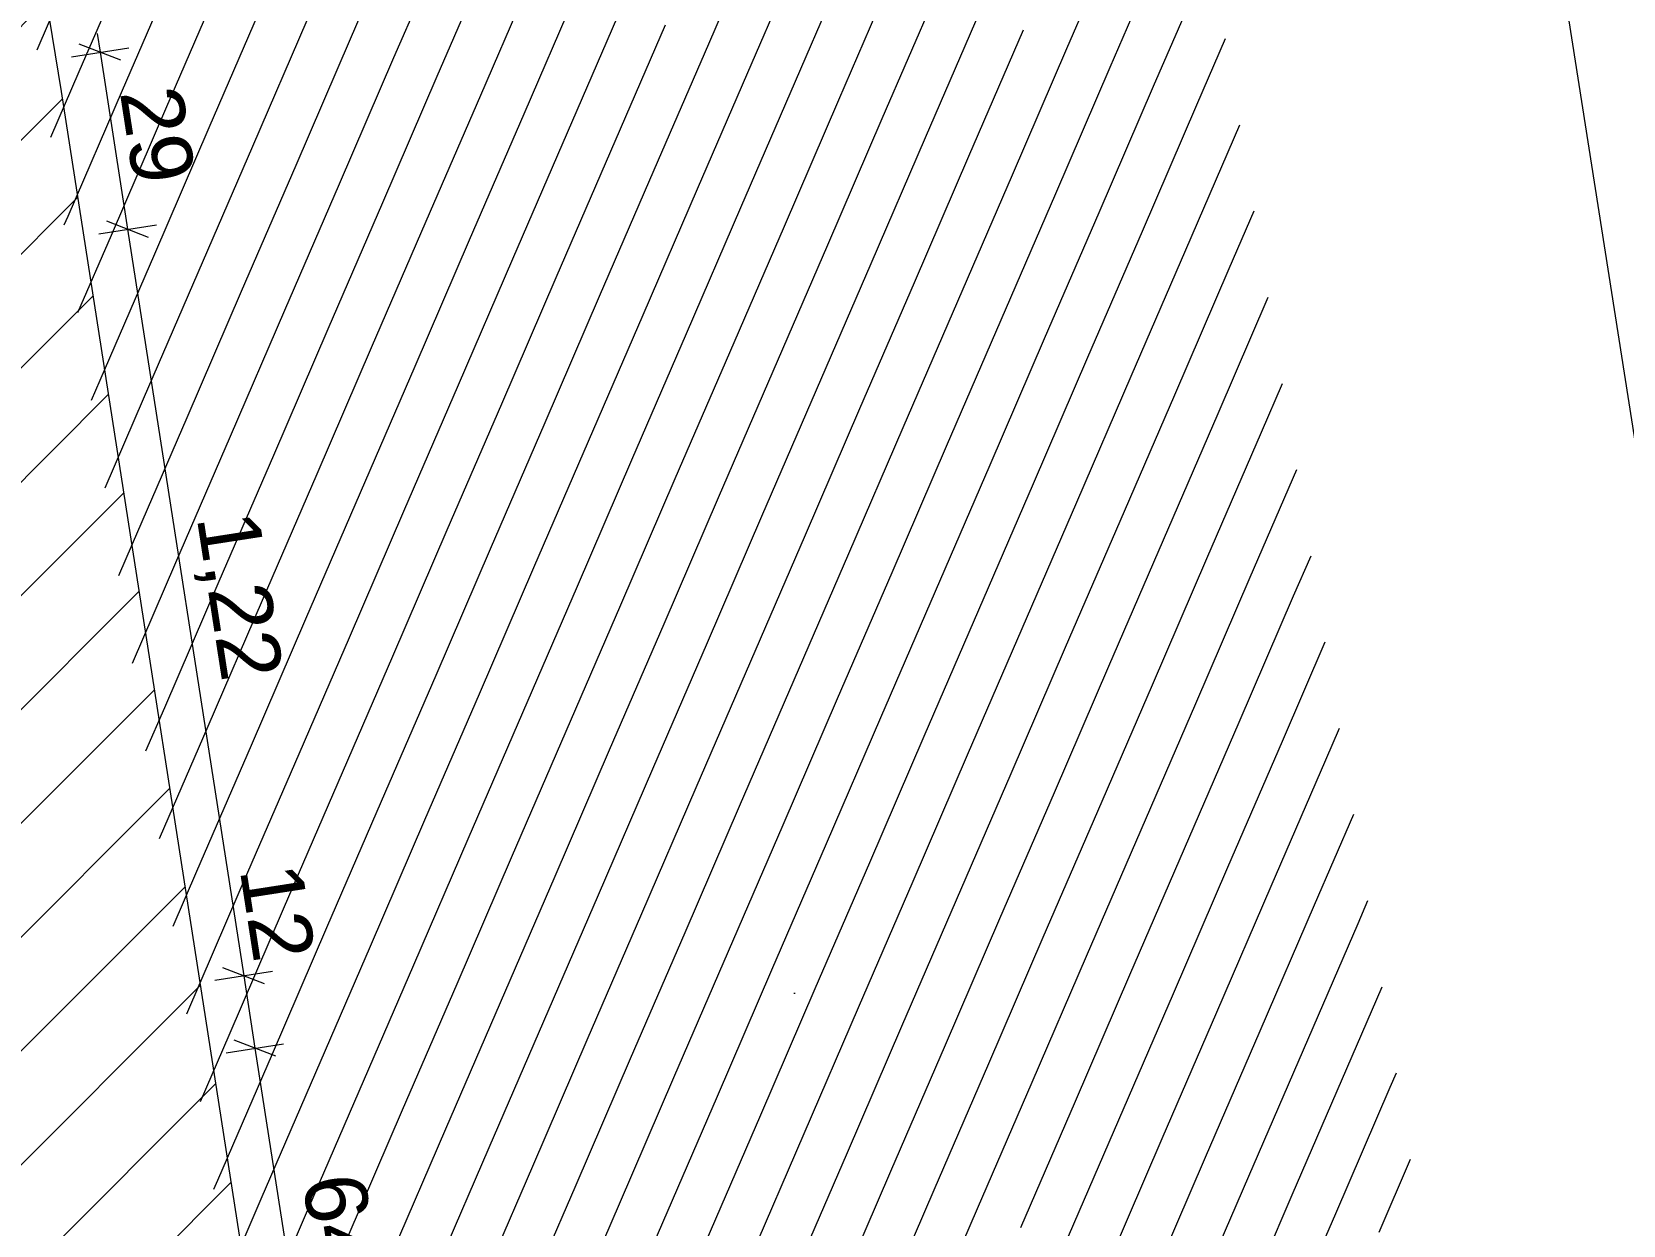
# Model space of a CAD drawing. Header units: millimetres. Extents: x 11801750 to 12566104, y 354831409 to 356234587.
# Drawn here: x 12556496 to 12559066, y 356212559 to 356214486 of the extents above; entities that cross this region are included whole.
import ezdxf
from ezdxf.enums import TextEntityAlignment as Align

# ---------------------------------------------------------------- set-up
doc = ezdxf.new("R2010")
doc.units = ezdxf.units.MM
doc.header["$MEASUREMENT"] = 0
doc.linetypes.add('Dot & Dashed', pattern=[6702.78, 3527.78, -1763.89, 0, -1411.11])
for name, color, linetype in [('New_010 Aussenwände', 7, 'Continuous'), ('New_110 Bemassungen Ausführung', 7, 'Continuous'), ('New_290 Raster _ Achsen', 7, 'Continuous')]:
    doc.layers.add(name, color=color, linetype=linetype)
for name, color, linetype, lineweight in [('New_010 Aussenwände_Pen_No__1', 7, 'Continuous', 13), ('New_010 Aussenwände_Pen_No__96', 8, 'Continuous', 13), ('New_110 Bemassungen Ausführung_Pen_No__1', 7, 'Continuous', 13), ('New_255 Plangrafiken_Pen_No__39', 8, 'Continuous', 13), ('New_290 Raster _ Achsen_Pen_No__108', 7, 'Continuous', 13)]:
    doc.layers.add(name, color=color, linetype=linetype, lineweight=lineweight)
doc.styles.add('GENERATED_STYLE_1', font='arial.ttf')
doc.dimstyles.new('GENERATED_STYLE__1', dxfattribs={"dimtxt": 125, "dimasz": 47.5, "dimexe": 0.18, "dimexo": 2, "dimgap": 0, "dimtad": 1, "dimlfac": 0.001, "dimzin": 0, "dimdsep": 46, "dimtxsty": 'GENERATED_STYLE_1', "dimblk": 'ARROWHEAD_2', "dimblk1": 'ARROWHEAD_2', "dimblk2": 'ARROWHEAD_2', "dimcen": 0.09, "dimclrd": 7, "dimclre": 7, "dimclrt": 7, "dimadec": 0, "dimazin": 0, "dimtfac": 1, "dimtdec": 4, "dimtmove": 0, "dimatfit": 3, "dimfxl": 1, "dimtolj": 1, "dimtzin": 0, "dimarcsym": 0})
doc.dimstyles.new('GENERATED_STYLE__2', dxfattribs={"dimtxt": 100, "dimasz": 47.5, "dimexe": 0.18, "dimexo": 2, "dimgap": 0, "dimtad": 1, "dimlfac": 0.001, "dimzin": 0, "dimdsep": 46, "dimtxsty": 'GENERATED_STYLE_1', "dimblk": 'ARROWHEAD_2', "dimblk1": 'ARROWHEAD_2', "dimblk2": 'ARROWHEAD_2', "dimcen": 0.09, "dimclrd": 7, "dimclre": 7, "dimclrt": 7, "dimadec": 0, "dimazin": 0, "dimtfac": 1, "dimtdec": 4, "dimtmove": 0, "dimatfit": 3, "dimfxl": 1, "dimtolj": 1, "dimtzin": 0, "dimarcsym": 0})

# ---------------------------------------------------------------- blocks, each defined once
blk = doc.blocks.new('*X19', base_point=(12240439.2, 356160438.4))
at = {"layer": 'New_255 Plangrafiken_Pen_No__39', "color": 8, "linetype": 'Continuous', "lineweight": 13}
for p, q in [((12557098.5, 356214678.1), (12557010.4, 356214474.2)), ((12557098.5, 356214678.1), (12557010.4, 356214474.2)), ((12556590.1, 356214655.8), (12556504.1, 356214456.6)), ((12556590.1, 356214655.8), (12556504.1, 356214456.6)), ((12557677, 356214670.2), (12557588.9, 356214466.3)), ((12557677, 356214670.2), (12557588.9, 356214466.3)), ((12558255.4, 356214662.3), (12558167.4, 356214458.4)), ((12558255.4, 356214662.3), (12558167.4, 356214458.4)), ((12556660.2, 356214625.5), (12556572.1, 356214421.6)), ((12556660.2, 356214625.5), (12556572.1, 356214421.6)), ((12557168.6, 356214647.9), (12557080.5, 356214444)), ((12557168.6, 356214647.9), (12557080.5, 356214444)), ((12557747, 356214640), (12557658.9, 356214436)), ((12557747, 356214640), (12557658.9, 356214436)), ((12558325.5, 356214632), (12558237.4, 356214428.1)), ((12558325.5, 356214632), (12558237.4, 356214428.1)), ((12557238.6, 356214617.6), (12557150.5, 356214413.7)), ((12557238.6, 356214617.6), (12557150.5, 356214413.7)), ((12557817.1, 356214609.7), (12557729, 356214405.8)), ((12557817.1, 356214609.7), (12557729, 356214405.8)), ((12558395.6, 356214601.8), (12558307.5, 356214397.9)), ((12558395.6, 356214601.8), (12558307.5, 356214397.9)), ((12556730.2, 356214595.3), (12556642.1, 356214391.4)), ((12556730.2, 356214595.3), (12556642.1, 356214391.4)), ((12557308.7, 356214587.4), (12557220.6, 356214383.4)), ((12557308.7, 356214587.4), (12557220.6, 356214383.4)), ((12557887.1, 356214579.4), (12557799.1, 356214375.5)), ((12557887.1, 356214579.4), (12557799.1, 356214375.5)), ((12556800.3, 356214565), (12556712.2, 356214361.1)), ((12556800.3, 356214565), (12556712.2, 356214361.1)), ((12557378.7, 356214557.1), (12557290.6, 356214353.2)), ((12557378.7, 356214557.1), (12557290.6, 356214353.2)), ((12557957.2, 356214549.2), (12557869.1, 356214345.3)), ((12557957.2, 356214549.2), (12557869.1, 356214345.3)), ((12556870.3, 356214534.8), (12556782.2, 356214330.8)), ((12556870.3, 356214534.8), (12556782.2, 356214330.8)), ((12557448.8, 356214526.8), (12557360.7, 356214322.9)), ((12557448.8, 356214526.8), (12557360.7, 356214322.9)), ((12556940.4, 356214504.5), (12556852.3, 356214300.6)), ((12556940.4, 356214504.5), (12556852.3, 356214300.6)), ((12557518.8, 356214496.6), (12557430.8, 356214292.7)), ((12557518.8, 356214496.6), (12557430.8, 356214292.7)), ((12558027.3, 356214518.9), (12557939.2, 356214315)), ((12558027.3, 356214518.9), (12557939.2, 356214315)), ((12557010.4, 356214474.2), (12556922.3, 356214270.3)), ((12557010.4, 356214474.2), (12556922.3, 356214270.3)), ((12558097.3, 356214488.6), (12558009.2, 356214284.7)), ((12558097.3, 356214488.6), (12558009.2, 356214284.7)), ((12558423.7, 356214474.4), (12558377.5, 356214367.6)), ((12558423.7, 356214474.4), (12558377.5, 356214367.6)), ((12557080.5, 356214444), (12556992.4, 356214240.1)), ((12557080.5, 356214444), (12556992.4, 356214240.1)), ((12557588.9, 356214466.3), (12557500.8, 356214262.4)), ((12557588.9, 356214466.3), (12557500.8, 356214262.4)), ((12558167.4, 356214458.4), (12558079.3, 356214254.5)), ((12558167.4, 356214458.4), (12558079.3, 356214254.5)), ((12556572.1, 356214421.6), (12556526, 356214315.1)), ((12556572.1, 356214421.6), (12556526, 356214315.1)), ((12557658.9, 356214436), (12557570.9, 356214232.1)), ((12557658.9, 356214436), (12557570.9, 356214232.1)), ((12558237.4, 356214428.1), (12558149.3, 356214224.2)), ((12558237.4, 356214428.1), (12558149.3, 356214224.2)), ((12557150.5, 356214413.7), (12557062.4, 356214209.8)), ((12557150.5, 356214413.7), (12557062.4, 356214209.8)), ((12557729, 356214405.8), (12557640.9, 356214201.9)), ((12557729, 356214405.8), (12557640.9, 356214201.9)), ((12558307.5, 356214397.9), (12558219.4, 356214193.9)), ((12558307.5, 356214397.9), (12558219.4, 356214193.9)), ((12556642.1, 356214391.4), (12556554, 356214187.5)), ((12556642.1, 356214391.4), (12556554, 356214187.5)), ((12557220.6, 356214383.4), (12557132.5, 356214179.5)), ((12557220.6, 356214383.4), (12557132.5, 356214179.5)), ((12557799.1, 356214375.5), (12557711, 356214171.6)), ((12557799.1, 356214375.5), (12557711, 356214171.6)), ((12558377.5, 356214367.6), (12558289.4, 356214163.7)), ((12558377.5, 356214367.6), (12558289.4, 356214163.7)), ((12556712.2, 356214361.1), (12556624.1, 356214157.2)), ((12556712.2, 356214361.1), (12556624.1, 356214157.2)), ((12557290.6, 356214353.2), (12557202.6, 356214149.3)), ((12557290.6, 356214353.2), (12557202.6, 356214149.3)), ((12557869.1, 356214345.3), (12557781, 356214141.3)), ((12557869.1, 356214345.3), (12557781, 356214141.3)), ((12556782.2, 356214330.8), (12556694.1, 356214126.9)), ((12556782.2, 356214330.8), (12556694.1, 356214126.9)), ((12557360.7, 356214322.9), (12557272.6, 356214119)), ((12557360.7, 356214322.9), (12557272.6, 356214119)), ((12557939.2, 356214315), (12557851.1, 356214111.1)), ((12557939.2, 356214315), (12557851.1, 356214111.1)), ((12558446.7, 356214335.3), (12558359.5, 356214133.4)), ((12558446.7, 356214335.3), (12558359.5, 356214133.4)), ((12556852.3, 356214300.6), (12556764.2, 356214096.7)), ((12556852.3, 356214300.6), (12556764.2, 356214096.7)), ((12557430.8, 356214292.7), (12557342.7, 356214088.7)), ((12557430.8, 356214292.7), (12557342.7, 356214088.7)), ((12556922.3, 356214270.3), (12556834.3, 356214066.4)), ((12556922.3, 356214270.3), (12556834.3, 356214066.4)), ((12558009.2, 356214284.7), (12557921.1, 356214080.8)), ((12558009.2, 356214284.7), (12557921.1, 356214080.8)), ((12556992.4, 356214240.1), (12556904.3, 356214036.1)), ((12556992.4, 356214240.1), (12556904.3, 356214036.1)), ((12557500.8, 356214262.4), (12557412.7, 356214058.5)), ((12557500.8, 356214262.4), (12557412.7, 356214058.5)), ((12558079.3, 356214254.5), (12557991.2, 356214050.6)), ((12558079.3, 356214254.5), (12557991.2, 356214050.6)), ((12557570.9, 356214232.1), (12557482.8, 356214028.2)), ((12557570.9, 356214232.1), (12557482.8, 356214028.2)), ((12558149.3, 356214224.2), (12558061.2, 356214020.3)), ((12558149.3, 356214224.2), (12558061.2, 356214020.3)), ((12556554, 356214187.5), (12556548, 356214173.5)), ((12556554, 356214187.5), (12556548, 356214173.5)), ((12557062.4, 356214209.8), (12556974.4, 356214005.9)), ((12557062.4, 356214209.8), (12556974.4, 356214005.9)), ((12557640.9, 356214201.9), (12557552.8, 356213998)), ((12557640.9, 356214201.9), (12557552.8, 356213998)), ((12558219.4, 356214193.9), (12558131.3, 356213990)), ((12558219.4, 356214193.9), (12558131.3, 356213990)), ((12558469.7, 356214196.1), (12558429.5, 356214103.2)), ((12558469.7, 356214196.1), (12558429.5, 356214103.2)), ((12557132.5, 356214179.5), (12557044.4, 356213975.6)), ((12557132.5, 356214179.5), (12557044.4, 356213975.6)), ((12557711, 356214171.6), (12557622.9, 356213967.7)), ((12557711, 356214171.6), (12557622.9, 356213967.7)), ((12558289.4, 356214163.7), (12558201.3, 356213959.8)), ((12558289.4, 356214163.7), (12558201.3, 356213959.8)), ((12556624.1, 356214157.2), (12556570, 356214032)), ((12556624.1, 356214157.2), (12556570, 356214032)), ((12557202.6, 356214149.3), (12557114.5, 356213945.4)), ((12557202.6, 356214149.3), (12557114.5, 356213945.4)), ((12557781, 356214141.3), (12557692.9, 356213937.4)), ((12557781, 356214141.3), (12557692.9, 356213937.4)), ((12556694.1, 356214126.9), (12556606.1, 356213923)), ((12556694.1, 356214126.9), (12556606.1, 356213923)), ((12557272.6, 356214119), (12557184.5, 356213915.1)), ((12557272.6, 356214119), (12557184.5, 356213915.1)), ((12557851.1, 356214111.1), (12557763, 356213907.2)), ((12557851.1, 356214111.1), (12557763, 356213907.2)), ((12558359.5, 356214133.4), (12558271.4, 356213929.5)), ((12558359.5, 356214133.4), (12558271.4, 356213929.5)), ((12556764.2, 356214096.7), (12556676.1, 356213892.8)), ((12556764.2, 356214096.7), (12556676.1, 356213892.8)), ((12557342.7, 356214088.7), (12557254.6, 356213884.8)), ((12557342.7, 356214088.7), (12557254.6, 356213884.8)), ((12558429.5, 356214103.2), (12558341.5, 356213899.2)), ((12558429.5, 356214103.2), (12558341.5, 356213899.2)), ((12556834.3, 356214066.4), (12556746.2, 356213862.5)), ((12556834.3, 356214066.4), (12556746.2, 356213862.5)), ((12557412.7, 356214058.5), (12557324.6, 356213854.6)), ((12557412.7, 356214058.5), (12557324.6, 356213854.6)), ((12557921.1, 356214080.8), (12557833, 356213876.9)), ((12557921.1, 356214080.8), (12557833, 356213876.9)), ((12556904.3, 356214036.1), (12556816.2, 356213832.2)), ((12556904.3, 356214036.1), (12556816.2, 356213832.2)), ((12557991.2, 356214050.6), (12557903.1, 356213846.6)), ((12557991.2, 356214050.6), (12557903.1, 356213846.6)), ((12558492.7, 356214056.9), (12558411.5, 356213869)), ((12558492.7, 356214056.9), (12558411.5, 356213869)), ((12557482.8, 356214028.2), (12557394.7, 356213824.3)), ((12557482.8, 356214028.2), (12557394.7, 356213824.3)), ((12558061.2, 356214020.3), (12557973.2, 356213816.4)), ((12558061.2, 356214020.3), (12557973.2, 356213816.4)), ((12556974.4, 356214005.9), (12556886.3, 356213802)), ((12556974.4, 356214005.9), (12556886.3, 356213802)), ((12557552.8, 356213998), (12557464.7, 356213794)), ((12557552.8, 356213998), (12557464.7, 356213794)), ((12558131.3, 356213990), (12558043.2, 356213786.1)), ((12558131.3, 356213990), (12558043.2, 356213786.1)), ((12557044.4, 356213975.6), (12556956.3, 356213771.7)), ((12557044.4, 356213975.6), (12556956.3, 356213771.7)), ((12557622.9, 356213967.7), (12557534.8, 356213763.8)), ((12557622.9, 356213967.7), (12557534.8, 356213763.8)), ((12558201.3, 356213959.8), (12558113.3, 356213755.9)), ((12558201.3, 356213959.8), (12558113.3, 356213755.9)), ((12557114.5, 356213945.4), (12557026.4, 356213741.4)), ((12557114.5, 356213945.4), (12557026.4, 356213741.4)), ((12557692.9, 356213937.4), (12557604.9, 356213733.5)), ((12557692.9, 356213937.4), (12557604.9, 356213733.5)), ((12558271.4, 356213929.5), (12558183.3, 356213725.6)), ((12558271.4, 356213929.5), (12558183.3, 356213725.6)), ((12556606.1, 356213923), (12556592, 356213890.4)), ((12556606.1, 356213923), (12556592, 356213890.4)), ((12557184.5, 356213915.1), (12557096.4, 356213711.2)), ((12557184.5, 356213915.1), (12557096.4, 356213711.2)), ((12557763, 356213907.2), (12557674.9, 356213703.3)), ((12557763, 356213907.2), (12557674.9, 356213703.3)), ((12558515.7, 356213917.7), (12558481.6, 356213838.7)), ((12558515.7, 356213917.7), (12558481.6, 356213838.7)), ((12556676.1, 356213892.8), (12556613.9, 356213748.8)), ((12556676.1, 356213892.8), (12556613.9, 356213748.8)), ((12557254.6, 356213884.8), (12557166.5, 356213680.9)), ((12557254.6, 356213884.8), (12557166.5, 356213680.9)), ((12558341.5, 356213899.2), (12558253.4, 356213695.3)), ((12558341.5, 356213899.2), (12558253.4, 356213695.3)), ((12556746.2, 356213862.5), (12556658.1, 356213658.6)), ((12556746.2, 356213862.5), (12556658.1, 356213658.6)), ((12557324.6, 356213854.6), (12557236.5, 356213650.7)), ((12557324.6, 356213854.6), (12557236.5, 356213650.7)), ((12557833, 356213876.9), (12557745, 356213673)), ((12557833, 356213876.9), (12557745, 356213673)), ((12558411.5, 356213869), (12558323.4, 356213665.1)), ((12558411.5, 356213869), (12558323.4, 356213665.1)), ((12556816.2, 356213832.2), (12556728.1, 356213628.3)), ((12556816.2, 356213832.2), (12556728.1, 356213628.3)), ((12557903.1, 356213846.6), (12557815, 356213642.7)), ((12557903.1, 356213846.6), (12557815, 356213642.7)), ((12558481.6, 356213838.7), (12558393.5, 356213634.8)), ((12558481.6, 356213838.7), (12558393.5, 356213634.8)), ((12556886.3, 356213802), (12556798.2, 356213598.1)), ((12556886.3, 356213802), (12556798.2, 356213598.1)), ((12557394.7, 356213824.3), (12557306.6, 356213620.4)), ((12557394.7, 356213824.3), (12557306.6, 356213620.4)), ((12557973.2, 356213816.4), (12557885.1, 356213612.5)), ((12557973.2, 356213816.4), (12557885.1, 356213612.5)), ((12557464.7, 356213794), (12557376.7, 356213590.1)), ((12557464.7, 356213794), (12557376.7, 356213590.1)), ((12558043.2, 356213786.1), (12557955.1, 356213582.2)), ((12558043.2, 356213786.1), (12557955.1, 356213582.2)), ((12558538.7, 356213778.5), (12558463.5, 356213604.5)), ((12558538.7, 356213778.5), (12558463.5, 356213604.5)), ((12556956.3, 356213771.7), (12556868.2, 356213567.8)), ((12556956.3, 356213771.7), (12556868.2, 356213567.8)), ((12557534.8, 356213763.8), (12557446.7, 356213559.9)), ((12557534.8, 356213763.8), (12557446.7, 356213559.9)), ((12558113.3, 356213755.9), (12558025.2, 356213551.9)), ((12558113.3, 356213755.9), (12558025.2, 356213551.9)), ((12557026.4, 356213741.4), (12556938.3, 356213537.5)), ((12557026.4, 356213741.4), (12556938.3, 356213537.5)), ((12557604.9, 356213733.5), (12557516.8, 356213529.6)), ((12557604.9, 356213733.5), (12557516.8, 356213529.6)), ((12558183.3, 356213725.6), (12558095.2, 356213521.7)), ((12558183.3, 356213725.6), (12558095.2, 356213521.7)), ((12557096.4, 356213711.2), (12557008.4, 356213507.3)), ((12557096.4, 356213711.2), (12557008.4, 356213507.3)), ((12557674.9, 356213703.3), (12557586.8, 356213499.3)), ((12557674.9, 356213703.3), (12557586.8, 356213499.3)), ((12557166.5, 356213680.9), (12557078.4, 356213477)), ((12557166.5, 356213680.9), (12557078.4, 356213477)), ((12557745, 356213673), (12557656.9, 356213469.1)), ((12557745, 356213673), (12557656.9, 356213469.1)), ((12558253.4, 356213695.3), (12558165.3, 356213491.4)), ((12558253.4, 356213695.3), (12558165.3, 356213491.4)), ((12556658.1, 356213658.6), (12556635.9, 356213607.3)), ((12556658.1, 356213658.6), (12556635.9, 356213607.3)), ((12557236.5, 356213650.7), (12557148.5, 356213446.7)), ((12557236.5, 356213650.7), (12557148.5, 356213446.7)), ((12558323.4, 356213665.1), (12558235.3, 356213461.2)), ((12558323.4, 356213665.1), (12558235.3, 356213461.2)), ((12556728.1, 356213628.3), (12556657.9, 356213465.7)), ((12556728.1, 356213628.3), (12556657.9, 356213465.7)), ((12557815, 356213642.7), (12557726.9, 356213438.8)), ((12557815, 356213642.7), (12557726.9, 356213438.8)), ((12558393.5, 356213634.8), (12558305.4, 356213430.9)), ((12558393.5, 356213634.8), (12558305.4, 356213430.9)), ((12558561.7, 356213639.3), (12558533.6, 356213574.3)), ((12558561.7, 356213639.3), (12558533.6, 356213574.3)), ((12556798.2, 356213598.1), (12556710.1, 356213394.2)), ((12556798.2, 356213598.1), (12556710.1, 356213394.2)), ((12557306.6, 356213620.4), (12557218.5, 356213416.5)), ((12557306.6, 356213620.4), (12557218.5, 356213416.5)), ((12557885.1, 356213612.5), (12557797, 356213408.6)), ((12557885.1, 356213612.5), (12557797, 356213408.6)), ((12558463.5, 356213604.5), (12558375.4, 356213400.6)), ((12558463.5, 356213604.5), (12558375.4, 356213400.6)), ((12557376.7, 356213590.1), (12557288.6, 356213386.2)), ((12557376.7, 356213590.1), (12557288.6, 356213386.2)), ((12557955.1, 356213582.2), (12557867, 356213378.3)), ((12557955.1, 356213582.2), (12557867, 356213378.3)), ((12558533.6, 356213574.3), (12558445.5, 356213370.4)), ((12558533.6, 356213574.3), (12558445.5, 356213370.4)), ((12556868.2, 356213567.8), (12556780.2, 356213363.9)), ((12556868.2, 356213567.8), (12556780.2, 356213363.9)), ((12557446.7, 356213559.9), (12557358.6, 356213356)), ((12557446.7, 356213559.9), (12557358.6, 356213356)), ((12558025.2, 356213551.9), (12557937.1, 356213348)), ((12558025.2, 356213551.9), (12557937.1, 356213348)), ((12556938.3, 356213537.5), (12556850.2, 356213333.6)), ((12556938.3, 356213537.5), (12556850.2, 356213333.6)), ((12557516.8, 356213529.6), (12557428.7, 356213325.7)), ((12557516.8, 356213529.6), (12557428.7, 356213325.7)), ((12558095.2, 356213521.7), (12558007.1, 356213317.8)), ((12558095.2, 356213521.7), (12558007.1, 356213317.8)), ((12557008.4, 356213507.3), (12556920.3, 356213303.4)), ((12557008.4, 356213507.3), (12556920.3, 356213303.4)), ((12557586.8, 356213499.3), (12557498.7, 356213295.4)), ((12557586.8, 356213499.3), (12557498.7, 356213295.4)), ((12558584.7, 356213500.1), (12558515.6, 356213340.1)), ((12558584.7, 356213500.1), (12558515.6, 356213340.1)), ((12557078.4, 356213477), (12556990.3, 356213273.1)), ((12557078.4, 356213477), (12556990.3, 356213273.1)), ((12557656.9, 356213469.1), (12557568.8, 356213265.2)), ((12557656.9, 356213469.1), (12557568.8, 356213265.2)), ((12558165.3, 356213491.4), (12558077.2, 356213287.5)), ((12558165.3, 356213491.4), (12558077.2, 356213287.5)), ((12557148.5, 356213446.7), (12557060.4, 356213242.8)), ((12557148.5, 356213446.7), (12557060.4, 356213242.8)), ((12558235.3, 356213461.2), (12558147.3, 356213257.2)), ((12558235.3, 356213461.2), (12558147.3, 356213257.2)), ((12557218.5, 356213416.5), (12557130.4, 356213212.6)), ((12557218.5, 356213416.5), (12557130.4, 356213212.6)), ((12557726.9, 356213438.8), (12557638.8, 356213234.9)), ((12557726.9, 356213438.8), (12557638.8, 356213234.9)), ((12558305.4, 356213430.9), (12558217.3, 356213227)), ((12558305.4, 356213430.9), (12558217.3, 356213227)), ((12556710.1, 356213394.2), (12556679.9, 356213324.1)), ((12556710.1, 356213394.2), (12556679.9, 356213324.1)), ((12557797, 356213408.6), (12557708.9, 356213204.7)), ((12557797, 356213408.6), (12557708.9, 356213204.7)), ((12558375.4, 356213400.6), (12558287.4, 356213196.7)), ((12558375.4, 356213400.6), (12558287.4, 356213196.7)), ((12556780.2, 356213363.9), (12556701.8, 356213182.6)), ((12556780.2, 356213363.9), (12556701.8, 356213182.6)), ((12557288.6, 356213386.2), (12557200.5, 356213182.3)), ((12557288.6, 356213386.2), (12557200.5, 356213182.3)), ((12557867, 356213378.3), (12557779, 356213174.4)), ((12557867, 356213378.3), (12557779, 356213174.4)), ((12558445.5, 356213370.4), (12558357.4, 356213166.5)), ((12558445.5, 356213370.4), (12558357.4, 356213166.5)), ((12557358.6, 356213356), (12557270.5, 356213152.1)), ((12557358.6, 356213356), (12557270.5, 356213152.1)), ((12557937.1, 356213348), (12557849, 356213144.1)), ((12557937.1, 356213348), (12557849, 356213144.1)), ((12558515.6, 356213340.1), (12558427.5, 356213136.2)), ((12558515.6, 356213340.1), (12558427.5, 356213136.2)), ((12558607.7, 356213360.9), (12558585.6, 356213309.8)), ((12558607.7, 356213360.9), (12558585.6, 356213309.8)), ((12556850.2, 356213333.6), (12556762.1, 356213129.7)), ((12556850.2, 356213333.6), (12556762.1, 356213129.7)), ((12557428.7, 356213325.7), (12557340.6, 356213121.8)), ((12557428.7, 356213325.7), (12557340.6, 356213121.8)), ((12558007.1, 356213317.8), (12557919.1, 356213113.9)), ((12558007.1, 356213317.8), (12557919.1, 356213113.9)), ((12556920.3, 356213303.4), (12556832.2, 356213099.5)), ((12556920.3, 356213303.4), (12556832.2, 356213099.5)), ((12557498.7, 356213295.4), (12557410.6, 356213091.5)), ((12557498.7, 356213295.4), (12557410.6, 356213091.5)), ((12558077.2, 356213287.5), (12557989.1, 356213083.6)), ((12558077.2, 356213287.5), (12557989.1, 356213083.6)), ((12558585.6, 356213309.8), (12558497.5, 356213105.9)), ((12558585.6, 356213309.8), (12558497.5, 356213105.9)), ((12556990.3, 356213273.1), (12556902.2, 356213069.2)), ((12556990.3, 356213273.1), (12556902.2, 356213069.2)), ((12557568.8, 356213265.2), (12557480.7, 356213061.3)), ((12557568.8, 356213265.2), (12557480.7, 356213061.3)), ((12557060.4, 356213242.8), (12556972.3, 356213038.9)), ((12557060.4, 356213242.8), (12556972.3, 356213038.9)), ((12558147.3, 356213257.2), (12558059.2, 356213053.3)), ((12558147.3, 356213257.2), (12558059.2, 356213053.3)), ((12557130.4, 356213212.6), (12557042.3, 356213008.7)), ((12557130.4, 356213212.6), (12557042.3, 356213008.7)), ((12557638.8, 356213234.9), (12557550.8, 356213031)), ((12557638.8, 356213234.9), (12557550.8, 356213031)), ((12558217.3, 356213227), (12558129.2, 356213023.1)), ((12558217.3, 356213227), (12558129.2, 356213023.1)), ((12558630.6, 356213221.7), (12558567.6, 356213075.7)), ((12558630.6, 356213221.7), (12558567.6, 356213075.7)), ((12557708.9, 356213204.7), (12557620.8, 356213000.7)), ((12557708.9, 356213204.7), (12557620.8, 356213000.7)), ((12558287.4, 356213196.7), (12558199.3, 356212992.8)), ((12558287.4, 356213196.7), (12558199.3, 356212992.8)), ((12557200.5, 356213182.3), (12557112.4, 356212978.4)), ((12557200.5, 356213182.3), (12557112.4, 356212978.4)), ((12557779, 356213174.4), (12557690.9, 356212970.5)), ((12557779, 356213174.4), (12557690.9, 356212970.5)), ((12558357.4, 356213166.5), (12558269.3, 356212962.6)), ((12558357.4, 356213166.5), (12558269.3, 356212962.6)), ((12557270.5, 356213152.1), (12557182.5, 356212948.1)), ((12557270.5, 356213152.1), (12557182.5, 356212948.1)), ((12557849, 356213144.1), (12557760.9, 356212940.2)), ((12557849, 356213144.1), (12557760.9, 356212940.2)), ((12558427.5, 356213136.2), (12558339.4, 356212932.3)), ((12558427.5, 356213136.2), (12558339.4, 356212932.3)), ((12556762.1, 356213129.7), (12556723.8, 356213041)), ((12556762.1, 356213129.7), (12556723.8, 356213041)), ((12557340.6, 356213121.8), (12557252.5, 356212917.9)), ((12557340.6, 356213121.8), (12557252.5, 356212917.9)), ((12557919.1, 356213113.9), (12557831, 356212910)), ((12557919.1, 356213113.9), (12557831, 356212910)), ((12556832.2, 356213099.5), (12556745.8, 356212899.4)), ((12556832.2, 356213099.5), (12556745.8, 356212899.4)), ((12557410.6, 356213091.5), (12557322.6, 356212887.6)), ((12557410.6, 356213091.5), (12557322.6, 356212887.6)), ((12557989.1, 356213083.6), (12557901, 356212879.7)), ((12557989.1, 356213083.6), (12557901, 356212879.7)), ((12558497.5, 356213105.9), (12558409.4, 356212902)), ((12558497.5, 356213105.9), (12558409.4, 356212902)), ((12558653.6, 356213082.5), (12558637.6, 356213045.4)), ((12558653.6, 356213082.5), (12558637.6, 356213045.4)), ((12556902.2, 356213069.2), (12556814.1, 356212865.3)), ((12556902.2, 356213069.2), (12556814.1, 356212865.3)), ((12557480.7, 356213061.3), (12557392.6, 356212857.4)), ((12557480.7, 356213061.3), (12557392.6, 356212857.4)), ((12558567.6, 356213075.7), (12558479.5, 356212871.8)), ((12558567.6, 356213075.7), (12558479.5, 356212871.8)), ((12556972.3, 356213038.9), (12556884.2, 356212835)), ((12556972.3, 356213038.9), (12556884.2, 356212835)), ((12557550.8, 356213031), (12557462.7, 356212827.1)), ((12557550.8, 356213031), (12557462.7, 356212827.1)), ((12558059.2, 356213053.3), (12557971.1, 356212849.4)), ((12558059.2, 356213053.3), (12557971.1, 356212849.4)), ((12558637.6, 356213045.4), (12558549.5, 356212841.5)), ((12558637.6, 356213045.4), (12558549.5, 356212841.5)), ((12557042.3, 356213008.7), (12556954.3, 356212804.8)), ((12557042.3, 356213008.7), (12556954.3, 356212804.8)), ((12558129.2, 356213023.1), (12558041.1, 356212819.2)), ((12558129.2, 356213023.1), (12558041.1, 356212819.2)), ((12557112.4, 356212978.4), (12557024.3, 356212774.5)), ((12557112.4, 356212978.4), (12557024.3, 356212774.5)), ((12557620.8, 356213000.7), (12557532.7, 356212796.8)), ((12557620.8, 356213000.7), (12557532.7, 356212796.8)), ((12558199.3, 356212992.8), (12558111.2, 356212788.9)), ((12558199.3, 356212992.8), (12558111.2, 356212788.9)), ((12557690.9, 356212970.5), (12557602.8, 356212766.6)), ((12557690.9, 356212970.5), (12557602.8, 356212766.6)), ((12558269.3, 356212962.6), (12558181.2, 356212758.6)), ((12558269.3, 356212962.6), (12558181.2, 356212758.6)), ((12557182.5, 356212948.1), (12557094.4, 356212744.2)), ((12557182.5, 356212948.1), (12557094.4, 356212744.2)), ((12557760.9, 356212940.2), (12557672.8, 356212736.3)), ((12557760.9, 356212940.2), (12557672.8, 356212736.3)), ((12558339.4, 356212932.3), (12558251.3, 356212728.4)), ((12558339.4, 356212932.3), (12558251.3, 356212728.4)), ((12558676.6, 356212943.3), (12558619.6, 356212811.2)), ((12558676.6, 356212943.3), (12558619.6, 356212811.2)), ((12557252.5, 356212917.9), (12557164.4, 356212714)), ((12557252.5, 356212917.9), (12557164.4, 356212714)), ((12557831, 356212910), (12557742.9, 356212706)), ((12557831, 356212910), (12557742.9, 356212706)), ((12558409.4, 356212902), (12558321.4, 356212698.1)), ((12558409.4, 356212902), (12558321.4, 356212698.1)), ((12557322.6, 356212887.6), (12557234.5, 356212683.7)), ((12557322.6, 356212887.6), (12557234.5, 356212683.7)), ((12557901, 356212879.7), (12557812.9, 356212675.8)), ((12557901, 356212879.7), (12557812.9, 356212675.8)), ((12556814.1, 356212865.3), (12556767.8, 356212757.9)), ((12556814.1, 356212865.3), (12556767.8, 356212757.9)), ((12557392.6, 356212857.4), (12557304.5, 356212653.4)), ((12557392.6, 356212857.4), (12557304.5, 356212653.4)), ((12558479.5, 356212871.8), (12558391.4, 356212667.9)), ((12558479.5, 356212871.8), (12558391.4, 356212667.9)), ((12556884.2, 356212835), (12556796.1, 356212631.1)), ((12556884.2, 356212835), (12556796.1, 356212631.1)), ((12557462.7, 356212827.1), (12557374.6, 356212623.2)), ((12557462.7, 356212827.1), (12557374.6, 356212623.2)), ((12557971.1, 356212849.4), (12557883, 356212645.5)), ((12557971.1, 356212849.4), (12557883, 356212645.5)), ((12558549.5, 356212841.5), (12558461.5, 356212637.6)), ((12558549.5, 356212841.5), (12558461.5, 356212637.6)), ((12556954.3, 356212804.8), (12556866.2, 356212600.8)), ((12556954.3, 356212804.8), (12556866.2, 356212600.8)), ((12558041.1, 356212819.2), (12557953.1, 356212615.3)), ((12558041.1, 356212819.2), (12557953.1, 356212615.3)), ((12558619.6, 356212811.2), (12558531.5, 356212607.3)), ((12558619.6, 356212811.2), (12558531.5, 356212607.3)), ((12558699.6, 356212804.1), (12558689.7, 356212781)), ((12558699.6, 356212804.1), (12558689.7, 356212781)), ((12557024.3, 356212774.5), (12556936.2, 356212570.6)), ((12557024.3, 356212774.5), (12556936.2, 356212570.6)), ((12557532.7, 356212796.8), (12557444.6, 356212592.9)), ((12557532.7, 356212796.8), (12557444.6, 356212592.9)), ((12558111.2, 356212788.9), (12558023.1, 356212585)), ((12558111.2, 356212788.9), (12558023.1, 356212585)), ((12558689.7, 356212781), (12558601.6, 356212577.1)), ((12558689.7, 356212781), (12558601.6, 356212577.1)), ((12557602.8, 356212766.6), (12557514.7, 356212562.7)), ((12557602.8, 356212766.6), (12557514.7, 356212562.7)), ((12558181.2, 356212758.6), (12558093.2, 356212554.7)), ((12558181.2, 356212758.6), (12558093.2, 356212554.7)), ((12557094.4, 356212744.2), (12557006.3, 356212540.3)), ((12557094.4, 356212744.2), (12557006.3, 356212540.3)), ((12557672.8, 356212736.3), (12557584.7, 356212532.4)), ((12557672.8, 356212736.3), (12557584.7, 356212532.4)), ((12558251.3, 356212728.4), (12558163.2, 356212524.5)), ((12558251.3, 356212728.4), (12558163.2, 356212524.5)), ((12557164.4, 356212714), (12557076.3, 356212510.1)), ((12557164.4, 356212714), (12557076.3, 356212510.1)), ((12557742.9, 356212706), (12557654.8, 356212502.1)), ((12557742.9, 356212706), (12557654.8, 356212502.1)), ((12558321.4, 356212698.1), (12558233.3, 356212494.2)), ((12558321.4, 356212698.1), (12558233.3, 356212494.2)), ((12557234.5, 356212683.7), (12557146.4, 356212479.8)), ((12557234.5, 356212683.7), (12557146.4, 356212479.8)), ((12557812.9, 356212675.8), (12557724.9, 356212471.9)), ((12557812.9, 356212675.8), (12557724.9, 356212471.9)), ((12557304.5, 356212653.4), (12557216.4, 356212449.5)), ((12557304.5, 356212653.4), (12557216.4, 356212449.5)), ((12557883, 356212645.5), (12557794.9, 356212441.6)), ((12557883, 356212645.5), (12557794.9, 356212441.6)), ((12558391.4, 356212667.9), (12558303.3, 356212463.9)), ((12558391.4, 356212667.9), (12558303.3, 356212463.9)), ((12558722.6, 356212664.9), (12558671.6, 356212546.8)), ((12558722.6, 356212664.9), (12558671.6, 356212546.8)), ((12556796.1, 356212631.1), (12556789.7, 356212616.3)), ((12556796.1, 356212631.1), (12556789.7, 356212616.3)), ((12557374.6, 356212623.2), (12557286.5, 356212419.3)), ((12557374.6, 356212623.2), (12557286.5, 356212419.3)), ((12558461.5, 356212637.6), (12558373.4, 356212433.7)), ((12558461.5, 356212637.6), (12558373.4, 356212433.7)), ((12556866.2, 356212600.8), (12556811.7, 356212474.8)), ((12556866.2, 356212600.8), (12556811.7, 356212474.8)), ((12557444.6, 356212592.9), (12557356.6, 356212389)), ((12557444.6, 356212592.9), (12557356.6, 356212389)), ((12557953.1, 356212615.3), (12557865, 356212411.3)), ((12557953.1, 356212615.3), (12557865, 356212411.3)), ((12558531.5, 356212607.3), (12558443.4, 356212403.4)), ((12558531.5, 356212607.3), (12558443.4, 356212403.4)), ((12556936.2, 356212570.6), (12556848.1, 356212366.7)), ((12556936.2, 356212570.6), (12556848.1, 356212366.7)), ((12558023.1, 356212585), (12557935, 356212381.1)), ((12558023.1, 356212585), (12557935, 356212381.1)), ((12558601.6, 356212577.1), (12558513.5, 356212373.2)), ((12558601.6, 356212577.1), (12558513.5, 356212373.2)), ((12557514.7, 356212562.7), (12557426.6, 356212358.7)), ((12557514.7, 356212562.7), (12557426.6, 356212358.7))]:
    blk.add_line(p, q, dxfattribs=at)
blk = doc.blocks.new('Fill_1', base_point=(12240439.2, 356160438.4))
at = {"layer": 'New_255 Plangrafiken_Pen_No__39', "color": 8, "linetype": 'Continuous', "lineweight": 13}
blk.add_blockref('*X19', (12240439.2, 356160438.4), dxfattribs=at)
blk = doc.blocks.new('Wall_35', base_point=(12557236, 356206806.1))
at = {"layer": 'New_010 Aussenwände_Pen_No__96', "linetype": 'Continuous', "lineweight": 13}
h = blk.add_hatch(dxfattribs=at)
h.set_pattern_fill('COMMON_BRICK', color=8, style=0, pattern_type=2)
h.set_pattern_definition([(45, (12240439.16, 356160438.36), (-91.92388, 91.92388), [])])
h.paths.add_polyline_path([(12555760.4, 356219233), (12555315.7, 356219163.9), (12555585.6, 356217427), (12555787.2, 356216129.8), (12555893.8, 356215443.6), (12555960.3, 356215015.8), (12556070, 356214309.9), (12556258.7, 356213095.6), (12556404.2, 356212121.8), (12556633.5, 356210656.6), (12556847.5, 356209288.7), (12556902.4, 356208938.2), (12557236, 356206806.1), (12557345.7, 356206105.1), (12557732.7, 356205938), (12557801.6, 356206097.5), (12556870.8, 356212290.3), (12556543.8, 356214389.8), (12556381.6, 356215380), (12556288.1, 356215946.2), (12556216.2, 356216381.2), (12556127, 356216921.3), (12555894.2, 356218385.7)])
at = {"layer": 'New_010 Aussenwände_Pen_No__1', "color": 7, "linetype": 'Continuous', "lineweight": 13, "flags": 128}
for points in [[(12556543.8, 356214389.8), (12556381.6, 356215380)], [(12556870.8, 356212290.3), (12556543.8, 356214389.8)]]:
    blk.add_lwpolyline(points, dxfattribs=at)
blk = doc.blocks.new('Standard grid marker[46]', base_point=(12539645.8, 356220744.6))
at = {"layer": 'New_290 Raster _ Achsen_Pen_No__108', "color": 7, "linetype": 'Dot & Dashed', "lineweight": 13}
blk.add_line((12540563.8, 356220348), (12561567.2, 356211274.9), dxfattribs=at)
at = {"layer": 'New_290 Raster _ Achsen_Pen_No__108', "color": 7, "lineweight": 13, "style": 'GENERATED_STYLE_1'}
for tag, p in [('AC_MarkerText_1_0', (12539528.5, 356220880.1)), ('AC_MarkerText_1_1', (12562689.2, 356210875))]:
    blk.add_attdef(tag, text='', height=150, rotation=336.6365, dxfattribs=at).set_placement(p, align=Align.TOP_CENTER)
blk = doc.blocks.new('*D300', base_point=(12240439.2, 356160438.4))
at = {"layer": 'New_110 Bemassungen Ausführung_Pen_No__1', "color": 7, "linetype": 'Continuous', "lineweight": 13, "transparency": 16777216}
for p, q in [((12538522.8, 356212636.3), (12538559.9, 356212722.3)), ((12538570.3, 356212700.8), (12538512.4, 356212657.8)), ((12538513.3, 356212691.4), (12538541.4, 356212679.3)), ((12538541.4, 356212679.3), (12557168.8, 356204632.6)), ((12557139.8, 356204611), (12557197.7, 356204654.1)), ((12557150.2, 356204589.5), (12557187.4, 356204675.6)), ((12557168.8, 356204632.6), (12557196.8, 356204620.4))]:
    blk.add_line(p, q, dxfattribs=at)
at = {"layer": 'New_110 Bemassungen Ausführung_Pen_No__1', "color": 7, "lineweight": 13, "transparency": 16777216, "insert": (12547668.1, 356208763.9), "char_height": 125, "attachment_point": 7, "rotation": 336.6365, "style": 'GENERATED_STYLE_1'}
blk.add_mtext('\\A1;{\\pql;\\fArial|b0|i0|c0|p0;\\W1.000000;20,29}', dxfattribs=at)
blk = doc.blocks.new('ARROWHEAD_2')
at = {"color": 0, "linetype": 'Continuous', "lineweight": 0}
for p, q in [((-0.378, -0.655), (0.378, 0.655)), ((0, 0), (-1, 0))]:
    blk.add_line(p, q, dxfattribs=at)
blk = doc.blocks.new('*D315', base_point=(12240439.2, 356160438.4))
at = {"layer": 'New_110 Bemassungen Ausführung_Pen_No__1', "color": 7, "linetype": 'Continuous', "lineweight": 13, "transparency": 16777216}
for p, q in [((12557524.1, 356223781.7), (12558177.8, 356219612)), ((12558131.5, 356219604.7), (12558224.1, 356219619.3)), ((12558211.5, 356219599), (12558144.1, 356219625)), ((12558177.8, 356219612), (12560236.6, 356206479.2)), ((12560190.3, 356206472), (12560282.9, 356206486.5)), ((12560202.9, 356206492.2), (12560270.2, 356206466.2)), ((12560236.6, 356206479.2), (12560241.3, 356206449))]:
    blk.add_line(p, q, dxfattribs=at)
at = {"layer": 'New_110 Bemassungen Ausführung_Pen_No__1', "color": 7, "lineweight": 13, "transparency": 16777216, "insert": (12559164.2, 356213287.8), "char_height": 125, "attachment_point": 7, "rotation": 278.9095, "style": 'GENERATED_STYLE_1'}
blk.add_mtext('\\A1;{\\pql;\\fArial|b0|i0|c0|p0;\\W1.000000;13,29\\fArial|b0|i0|c0|p0;\\W1.000000;\\A1{\\H.66x;\\S5^  ;}}', dxfattribs=at)
blk = doc.blocks.new('*D457', base_point=(12240439.2, 356160438.4))
at = {"layer": 'New_110 Bemassungen Ausführung_Pen_No__1', "color": 7, "linetype": 'Continuous', "lineweight": 13, "transparency": 16777216}
for p, q in [((12556601.7, 356214483.2), (12556606.4, 356214453)), ((12556560.1, 356214445.8), (12556652.7, 356214460.2)), ((12556640, 356214440), (12556572.7, 356214466)), ((12556606.4, 356214453), (12556650.8, 356214167)), ((12556604.5, 356214159.8), (12556697.2, 356214174.2)), ((12556684.5, 356214153.9), (12556617.2, 356214180)), ((12556650.8, 356214167), (12556838.2, 356212961.5))]:
    blk.add_line(p, q, dxfattribs=at)
at = {"layer": 'New_110 Bemassungen Ausführung_Pen_No__1', "color": 7, "lineweight": 13, "transparency": 16777216, "insert": (12556636.7, 356214388.4), "char_height": 100, "attachment_point": 7, "rotation": 278.8327, "style": 'GENERATED_STYLE_1'}
blk.add_mtext('\\A1;{\\pql;\\fArial|b0|i0|c0|p0;\\W1.000000;29}', dxfattribs=at)
blk = doc.blocks.new('*D458', base_point=(12240439.2, 356160438.4))
at = {"layer": 'New_110 Bemassungen Ausführung_Pen_No__1', "color": 7, "linetype": 'Continuous', "lineweight": 13, "transparency": 16777216}
for p, q in [((12556604.5, 356214159.8), (12556697.2, 356214174.2)), ((12556684.5, 356214153.9), (12556617.2, 356214180)), ((12556650.8, 356214167), (12556838.2, 356212961.5)), ((12556791.8, 356212954.3), (12556884.5, 356212968.7)), ((12556871.8, 356212948.5), (12556804.5, 356212974.5))]:
    blk.add_line(p, q, dxfattribs=at)
at = {"layer": 'New_110 Bemassungen Ausführung_Pen_No__1', "color": 7, "lineweight": 13, "transparency": 16777216, "char_height": 100, "attachment_point": 7, "rotation": 278.8327, "style": 'GENERATED_STYLE_1'}
for s, insert in [('\\A1;{\\pql;\\fArial|b0|i0|c0|p0;\\W1.000000;1,22}', (12556743.8, 356213699.2)), ('\\A1;{\\pql;\\fArial|b0|i0|c0|p0;\\W1.000000;12}', (12556831.7, 356213133.2))]:
    blk.add_mtext(s, dxfattribs=dict(at, insert=insert))
blk = doc.blocks.new('*D459', base_point=(12240439.2, 356160438.4))
at = {"layer": 'New_110 Bemassungen Ausführung_Pen_No__1', "color": 7, "linetype": 'Continuous', "lineweight": 13, "transparency": 16777216}
for p, q in [((12556650.8, 356214167), (12556838.2, 356212961.5)), ((12556791.8, 356212954.3), (12556884.5, 356212968.7)), ((12556871.8, 356212948.5), (12556804.5, 356212974.5)), ((12556838.2, 356212961.5), (12556856.3, 356212844.4)), ((12556810, 356212837.2), (12556902.7, 356212851.6)), ((12556890, 356212831.4), (12556822.7, 356212857.5))]:
    blk.add_line(p, q, dxfattribs=at)
blk = doc.blocks.new('*D460', base_point=(12240439.2, 356160438.4))
at = {"layer": 'New_110 Bemassungen Ausführung_Pen_No__1', "color": 7, "linetype": 'Continuous', "lineweight": 13, "transparency": 16777216}
for p, q in [((12556838.2, 356212961.5), (12556856.3, 356212844.4)), ((12556810, 356212837.2), (12556902.7, 356212851.6)), ((12556890, 356212831.4), (12556822.7, 356212857.5)), ((12556856.3, 356212844.4), (12556955.3, 356212207.5)), ((12556909, 356212200.3), (12557001.6, 356212214.6)), ((12556921.7, 356212220.5), (12556989, 356212194.4)), ((12556955.3, 356212207.5), (12556960, 356212177.3))]:
    blk.add_line(p, q, dxfattribs=at)
at = {"layer": 'New_110 Bemassungen Ausführung_Pen_No__1', "color": 7, "lineweight": 13, "transparency": 16777216, "insert": (12556903.9, 356212628.3), "char_height": 100, "attachment_point": 7, "rotation": 278.8327, "style": 'GENERATED_STYLE_1'}
blk.add_mtext('\\A1;{\\pql;\\fArial|b0|i0|c0|p0;\\W1.000000;64\\fArial|b0|i0|c0|p0;\\W1.000000;\\A1{\\H.66x;\\S5^  ;}}', dxfattribs=at)

msp = doc.modelspace()

# ---------------------------------------------------------------- block references
at = {"layer": 'New_010 Aussenwände', "color": 7, "lineweight": 13}
msp.add_blockref('Wall_35', (12557236.006, 356206806.104), dxfattribs=at)
at = {"layer": 'New_255 Plangrafiken_Pen_No__39', "color": 8, "linetype": 'Continuous', "lineweight": 13}
msp.add_blockref('Fill_1', (12240439.157, 356160438.356), dxfattribs=at)
at = {"layer": 'New_290 Raster _ Achsen', "color": 7, "linetype": 'Continuous', "lineweight": 13}
msp.add_blockref('Standard grid marker[46]', (12539645.773, 356220744.612), dxfattribs=at)

# ---------------------------------------------------------------- dimensions: what is measured, and where the dimension line sits
at = {"layer": 'New_110 Bemassungen Ausführung', "color": 7, "linetype": 'Continuous', "lineweight": 13}
for base, p1, p2, angle, dimstyle, picture, middle, turn in [((12560236.58, 356206479.22), (12555760.363, 356219233.035), (12557801.592, 356206097.496), 278.90955, 'GENERATED_STYLE__1', '*D315', (12559314.032, 356212929.041), 278.90955), ((12556650.839, 356214166.954), (12556060.911, 356214368.236), (12556105.36, 356214082.191), 278.832669, 'GENERATED_STYLE__2', '*D457', (12556697.758, 356214320.892), 278.832669), ((12556838.155, 356212961.513), (12556105.36, 356214082.191), (12556292.686, 356212876.751), 278.832669, 'GENERATED_STYLE__2', '*D458', (12556813.052, 356213578.936), 278.832669), ((12556856.347, 356212844.441), (12556292.686, 356212876.751), (12556311.357, 356212759.754), 278.832669, 'GENERATED_STYLE__2', '*D459', (12556892.813, 356213065.645), 278.832669), ((12557168.793, 356204632.564), (12539105.263, 356213984.694), (12557732.699, 356205937.951), 336.636458, 'GENERATED_STYLE__1', '*D300', (12547885.085, 356208738.287), 336.636458), ((12556955.33, 356212207.451), (12556311.357, 356212759.754), (12556404.215, 356212121.812), 278.832669, 'GENERATED_STYLE__2', '*D460', (12556991.789, 356212428.702), 278.832669)]:
    dim = msp.add_linear_dim(base=base, p1=p1, p2=p2, angle=angle, dimstyle=dimstyle, dxfattribs=at)
    dim.commit()
    dim.dimension.update_dxf_attribs({"geometry": picture, "text_midpoint": middle, "dimtype": 160, "text_rotation": turn})

doc.saveas('drawing.dxf')
